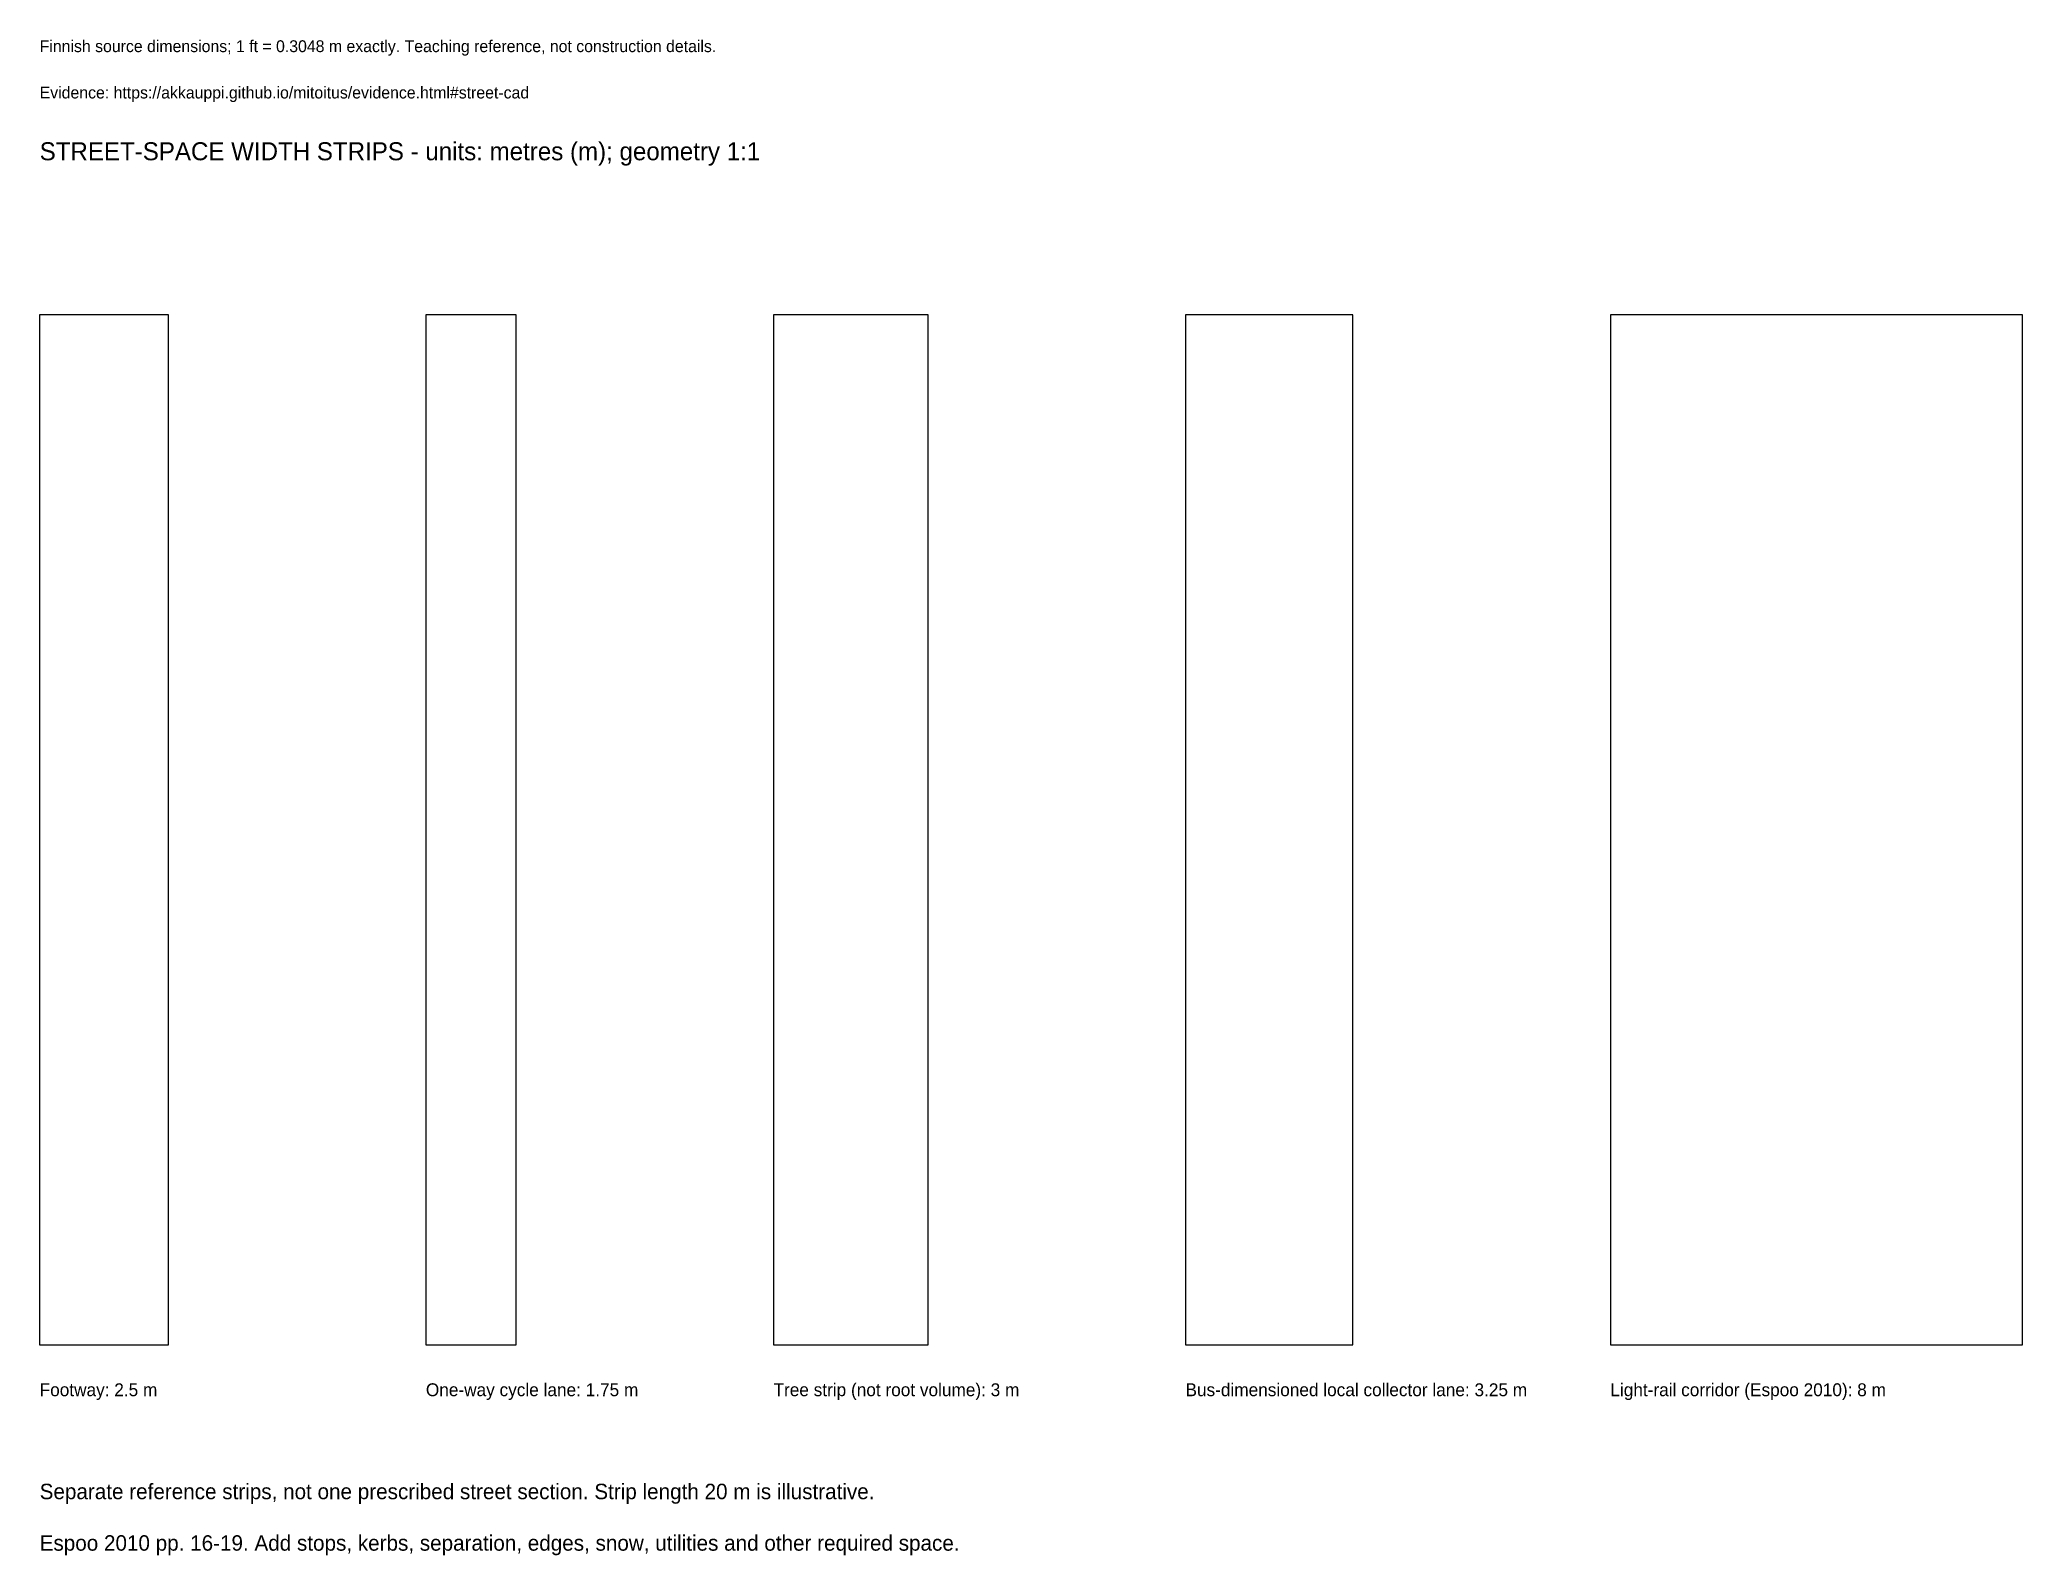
# Model space of a CAD drawing. Header units: metres. Extents: x 0 to 38.5, y -4.1 to 25.3.
import ezdxf

# ---------------------------------------------------------------- set-up
doc = ezdxf.new("R2010")
doc.units = ezdxf.units.M
doc.layers.add('ANNOTATION', color=7, linetype='Continuous')
doc.layers.add('REFERENCE', color=7, linetype='Continuous')

msp = doc.modelspace()

# ---------------------------------------------------------------- linework, layer by layer
at = {"layer": 'REFERENCE'}
for p, q in [((2.5, 20), (0, 20)), ((0, 20), (0, 0)), ((2.5, 0), (2.5, 20)), ((9.25, 20), (7.5, 20)), ((7.5, 20), (7.5, 0)), ((9.25, 0), (9.25, 20)), ((17.25, 20), (14.25, 20)), ((14.25, 20), (14.25, 0)), ((17.25, 0), (17.25, 20)), ((25.5, 20), (22.25, 20)), ((22.25, 20), (22.25, 0)), ((25.5, 0), (25.5, 20)), ((38.5, 20), (30.5, 20)), ((30.5, 20), (30.5, 0)), ((38.5, 0), (38.5, 20)), ((0, 0), (2.5, 0)), ((7.5, 0), (9.25, 0)), ((14.25, 0), (17.25, 0)), ((22.25, 0), (25.5, 0)), ((30.5, 0), (38.5, 0))]:
    msp.add_line(p, q, dxfattribs=at)

# ---------------------------------------------------------------- texts
at = {"layer": 'ANNOTATION'}
for s, height, p in [('Finnish source dimensions; 1 ft = 0.3048 m exactly. Teaching reference, not construction details.', 0.23, (0, 25.1)), ('Evidence: https://akkauppi.github.io/mitoitus/evidence.html#street-cad', 0.23, (0, 24.2)), ('STREET-SPACE WIDTH STRIPS - units: metres (m); geometry 1:1', 0.35, (0, 23)), ('Footway: 2.5 m', 0.25, (0, -1)), ('One-way cycle lane: 1.75 m', 0.25, (7.5, -1)), ('Tree strip (not root volume): 3 m', 0.25, (14.25, -1)), ('Bus-dimensioned local collector lane: 3.25 m', 0.25, (22.25, -1)), ('Light-rail corridor (Espoo 2010): 8 m', 0.25, (30.5, -1)), ('Separate reference strips, not one prescribed street section. Strip length 20 m is illustrative.', 0.3, (0, -3)), ('Espoo 2010 pp. 16-19. Add stops, kerbs, separation, edges, snow, utilities and other required space.', 0.3, (0, -4))]:
    msp.add_text(s, height=height, dxfattribs=at).set_placement(p)

doc.saveas('drawing.dxf')
